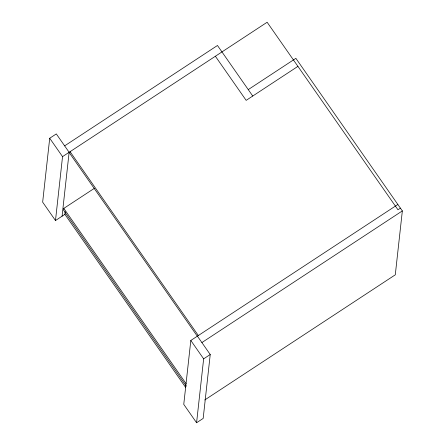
<?xml version="1.0" encoding="UTF-8"?>
<svg xmlns="http://www.w3.org/2000/svg" width="445" height="445" viewBox="0 0 445 445"><rect width="100%" height="100%" fill="white"/><g stroke="black" fill="none" stroke-linecap="round" stroke-linejoin="round"><path stroke-width="0.67" d="M62.072 216.203L69.131 152.301L56.304 133.917L49.712 138.245L42.659 202.147L55.486 220.531L64.981 214.295M55.486 220.531L62.539 156.629L49.712 138.245M94.529 188.224L63.807 208.399L63.602 210.263L186.316 386.127M65.193 211.687L64.898 214.351L185.626 387.373M397.852 204.478L190.816 340.464L183.757 404.366L196.584 422.75L203.176 418.422L210.229 354.52L197.402 336.136M196.584 422.75L203.643 358.848L190.816 340.464M248.254 89.606L295.875 58.328L402.341 210.913L395.288 274.815L204.711 399.988M64.642 145.865L217.471 45.485L252.743 96.042M62.539 156.629L267.134 22.25L397.969 209.762L400.417 208.154M297.916 66.372L246.157 100.364L215.374 56.248M201.891 342.572L402.341 210.913M203.643 358.848L210.229 354.52M198.342 335.519L70.071 151.684L69.865 153.547L197.341 336.242M63.807 208.399L186.127 383.696"/></g></svg>
